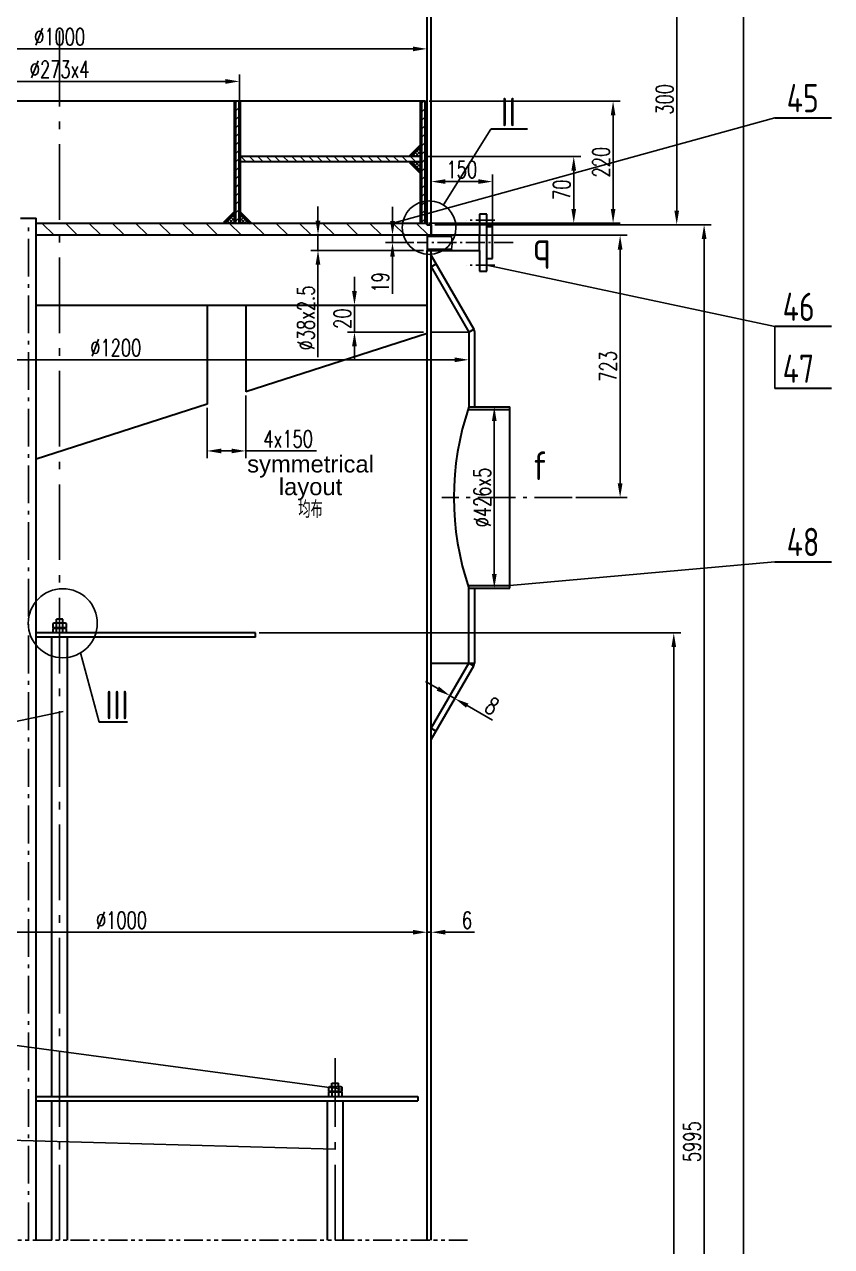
# Model space of a CAD drawing. Extents: x 25064 to 67879, y 10 to 12625.
# Drawn here: x 52882 to 55017, y 7219 to 10453 of the extents above; entities that cross this region are included whole.
import ezdxf

# ---------------------------------------------------------------- set-up
doc = ezdxf.new("R2010")
doc.units = 0
doc.linetypes.add('CENTER1', pattern=[0.75, 0.5, -0.1, 0.05, -0.1])
doc.linetypes.add('PHANTOM2', pattern=[1, 0.5, -0.1, 0.1, -0.1, 0.1, -0.1])
doc.layers.get('0').update_dxf_attribs({"linetype": 'CONTINUOUS'})
doc.layers.get('DEFPOINTS').update_dxf_attribs({"linetype": 'CONTINUOUS'})
for name, color, linetype in [('1', 2, 'CONTINUOUS'), ('1-粗实线', 1, 'CONTINUOUS'), ('4', 3, 'CENTER1'), ('6', 6, 'PHANTOM2'), ('TEXT', 2, 'CONTINUOUS'), ('图层1', 2, 'CONTINUOUS')]:
    doc.layers.add(name, color=color, linetype=linetype)
for name, color, linetype, lineweight in [('2', 1, 'CONTINUOUS', 30), ('图层2', 1, 'CONTINUOUS', 50), ('粗实线', 1, 'CONTINUOUS', 30)]:
    doc.layers.add(name, color=color, linetype=linetype, lineweight=lineweight)
doc.styles.add('GB', font='gbenor.shx', dxfattribs={"width": 0.9, "bigfont": 'gbcbig.shx'})
doc.styles.add('HZTXT', font='txt', dxfattribs={"width": 0.7, "bigfont": 'HZ.SHX'})
doc.styles.add('样式 1', font='gbenor.shx', dxfattribs={"bigfont": 'gbcbig.shx'})
doc.dimstyles.new('1', dxfattribs={"dimscale": 15, "dimtxt": 3, "dimasz": 2.5, "dimexe": 1.25, "dimexo": 0.625, "dimtad": 1, "dimdec": 0, "dimdsep": 46, "dimlunit": 6, "dimtxsty": 'HZTXT', "dimcen": 2.5, "dimclrt": 256, "dimadec": 0, "dimazin": 0, "dimtfac": 1, "dimtdec": 0, "dimtmove": 0, "dimatfit": 3, "dimfxl": 0, "dimtolj": 1, "dimtzin": 0, "dimarcsym": 0})

# ---------------------------------------------------------------- blocks, each defined once
blk = doc.blocks.new('*D13')
at = {"layer": 'DEFPOINTS', "color": 0}
for p in [(54057.5, 9565.2), (54057.5, 9516.5), (51892.6, 9495.5)]:
    blk.add_point(p, dxfattribs=at)
at = {"layer": 'TEXT', "color": 0, "lineweight": -2}
for p, q in [((51892.6, 9504.9), (51892.6, 9584)), ((54057.5, 9525.9), (54057.5, 9584)), ((51930.1, 9565.2), (54020, 9565.2))]:
    blk.add_line(p, q, dxfattribs=at)
at = {"layer": 'TEXT', "color": 0}
for points in [[(51930.1, 9571.5), (51930.1, 9559), (51892.6, 9565.2)], [(54020, 9571.5), (54020, 9559), (54057.5, 9565.2)]]:
    blk.add_solid(points, dxfattribs=at)
at = {"layer": 'TEXT', "insert": (53123.4, 9597.1), "char_height": 45, "attachment_point": 5, "style": 'HZTXT'}
blk.add_mtext('\\A1;%%C1200', dxfattribs=at)
blk = doc.blocks.new('*D15')
at = {"layer": 'DEFPOINTS', "color": 0}
for p in [(53493.3, 8842.5), (54599.5, 8842.5), (53957.8, 5102.7)]:
    blk.add_point(p, dxfattribs=at)
at = {"layer": 'TEXT', "color": 0, "lineweight": -2}
for p, q in [((53502.7, 8842.5), (54618.3, 8842.5)), ((54599.5, 5140.2), (54599.5, 8805)), ((53967.2, 5102.7), (54618.3, 5102.7))]:
    blk.add_line(p, q, dxfattribs=at)
at = {"layer": 'TEXT', "color": 0}
for points in [[(54593.3, 8805), (54605.8, 8805), (54599.5, 8842.5)], [(54593.3, 5140.2), (54605.8, 5140.2), (54599.5, 5102.7)]]:
    blk.add_solid(points, dxfattribs=at)
at = {"layer": 'TEXT', "insert": (54567.7, 6972.6), "char_height": 45, "attachment_point": 5, "rotation": 90, "style": 'HZTXT'}
blk.add_mtext('\\A1;7x750=5250', dxfattribs=at)
blk = doc.blocks.new('*D16')
at = {"layer": 'DEFPOINTS', "color": 0}
for p in [(53957.8, 9922.7), (54679.8, 9922.7), (53957.8, 5070.3)]:
    blk.add_point(p, dxfattribs=at)
at = {"layer": 'TEXT', "color": 0, "lineweight": -2}
for p, q in [((53967.2, 9922.7), (54698.5, 9922.7)), ((54679.8, 5107.8), (54679.8, 9885.2)), ((53967.2, 5070.3), (54698.5, 5070.3))]:
    blk.add_line(p, q, dxfattribs=at)
at = {"layer": 'TEXT', "color": 0}
for points in [[(54673.5, 9885.2), (54686, 9885.2), (54679.8, 9922.7)], [(54673.5, 5107.8), (54686, 5107.8), (54679.8, 5070.3)]]:
    blk.add_solid(points, dxfattribs=at)
at = {"layer": 'TEXT', "insert": (54647.9, 7496.5), "char_height": 45, "attachment_point": 5, "rotation": 90, "style": 'HZTXT'}
blk.add_mtext('\\A1;5995', dxfattribs=at)
blk = doc.blocks.new('*D19')
at = {"layer": 'DEFPOINTS', "color": 0}
for p in [(53826.9, 9894.6), (53855.4, 9894.6), (53921, 9875.2)]:
    blk.add_point(p, dxfattribs=at)
at = {"layer": 'TEXT', "color": 0, "lineweight": -2}
for p, q in [((53855.4, 9932.1), (53855.4, 9969.6)), ((53836.2, 9894.6), (53874.2, 9894.6)), ((53855.4, 9894.6), (53855.4, 9875.2)), ((53911.7, 9875.2), (53836.7, 9875.2)), ((53855.4, 9837.7), (53855.4, 9739.5))]:
    blk.add_line(p, q, dxfattribs=at)
at = {"layer": 'TEXT', "color": 0}
for points in [[(53849.2, 9932.1), (53861.7, 9932.1), (53855.4, 9894.6)], [(53849.2, 9837.7), (53861.7, 9837.7), (53855.4, 9875.2)]]:
    blk.add_solid(points, dxfattribs=at)
at = {"layer": 'TEXT', "insert": (53823.6, 9769.8), "char_height": 45, "attachment_point": 5, "rotation": 90, "style": 'HZTXT'}
blk.add_mtext('\\A1;19', dxfattribs=at)
blk = doc.blocks.new('*D34')
at = {"layer": 'DEFPOINTS', "color": 0}
for p in [(53039.5, 11468.2), (53077.7, 2062.3), (54783.7, 2062.3)]:
    blk.add_point(p, dxfattribs=at)
at = {"layer": 'TEXT', "color": 0, "lineweight": -2}
for p, q in [((53048.9, 11468.2), (54802.4, 11468.2)), ((54783.7, 11430.7), (54783.7, 2099.8)), ((53087.1, 2062.3), (54802.4, 2062.3))]:
    blk.add_line(p, q, dxfattribs=at)
at = {"layer": 'TEXT', "color": 0}
for points in [[(54777.4, 11430.7), (54789.9, 11430.7), (54783.7, 11468.2)], [(54777.4, 2099.8), (54789.9, 2099.8), (54783.7, 2062.3)]]:
    blk.add_solid(points, dxfattribs=at)
at = {"layer": 'TEXT', "insert": (54751.8, 6765.3), "char_height": 45, "attachment_point": 5, "rotation": 90, "style": 'HZTXT'}
blk.add_mtext('\\A1;{\\fSimSun|b0|i0|c134|p2;～}9074', dxfattribs=at)
blk = doc.blocks.new('*D40')
at = {"layer": 'DEFPOINTS', "color": 0}
for p in [(53754.9, 9709.5), (53792.4, 9709.5), (53947, 9638.7)]:
    blk.add_point(p, dxfattribs=at)
at = {"layer": 'TEXT', "color": 0, "lineweight": -2}
for p, q in [((53754.9, 9747), (53754.9, 9784.5)), ((53783.1, 9709.5), (53736.1, 9709.5)), ((53754.9, 9638.7), (53754.9, 9709.5)), ((53937.7, 9638.7), (53736.1, 9638.7)), ((53754.9, 9601.2), (53754.9, 9563.7))]:
    blk.add_line(p, q, dxfattribs=at)
at = {"layer": 'TEXT', "color": 0}
for points in [[(53748.6, 9747), (53761.1, 9747), (53754.9, 9709.5)], [(53748.6, 9601.2), (53761.1, 9601.2), (53754.9, 9638.7)]]:
    blk.add_solid(points, dxfattribs=at)
at = {"layer": 'TEXT', "insert": (53723, 9674.1), "char_height": 45, "attachment_point": 5, "rotation": 90, "style": 'HZTXT'}
blk.add_mtext('\\A1;20', dxfattribs=at)
blk = doc.blocks.new('*D42')
at = {"layer": 'DEFPOINTS', "color": 0}
for p in [(52003, 10396.6), (53947, 10396.6), (53947, 10387.9)]:
    blk.add_point(p, dxfattribs=at)
at = {"layer": 'TEXT', "color": 0, "lineweight": -2}
for p, q in [((52003, 10387.3), (52003, 10369.1)), ((52040.5, 10387.9), (53909.5, 10387.9)), ((53947, 10387.2), (53947, 10369.1))]:
    blk.add_line(p, q, dxfattribs=at)
at = {"layer": 'TEXT', "color": 0}
for points in [[(52040.5, 10394.1), (52040.5, 10381.6), (52003, 10387.9)], [(53909.5, 10394.1), (53909.5, 10381.6), (53947, 10387.9)]]:
    blk.add_solid(points, dxfattribs=at)
at = {"layer": 'TEXT', "insert": (52975, 10419.8), "char_height": 45, "attachment_point": 5, "style": 'HZTXT'}
blk.add_mtext('\\A1;%%C1000', dxfattribs=at)
blk = doc.blocks.new('*D44')
at = {"layer": 'DEFPOINTS', "color": 0}
for p in [(54032.9, 10585.9), (54607.3, 10585.9), (53957.8, 9922.7)]:
    blk.add_point(p, dxfattribs=at)
at = {"layer": 'TEXT', "color": 0, "lineweight": -2}
for p, q in [((54042.3, 10585.9), (54626.1, 10585.9)), ((54607.3, 9960.2), (54607.3, 10548.4)), ((53967.2, 9922.7), (54626.1, 9922.7))]:
    blk.add_line(p, q, dxfattribs=at)
at = {"layer": 'TEXT', "color": 0}
for points in [[(54601.1, 10548.4), (54613.6, 10548.4), (54607.3, 10585.9)], [(54601.1, 9960.2), (54613.6, 9960.2), (54607.3, 9922.7)]]:
    blk.add_solid(points, dxfattribs=at)
at = {"layer": 'TEXT', "insert": (54575.5, 10254.3), "char_height": 45, "attachment_point": 5, "rotation": 90, "style": 'HZTXT'}
blk.add_mtext('\\A1;300', dxfattribs=at)
blk = doc.blocks.new('*D46')
at = {"layer": 'DEFPOINTS', "color": 0}
for p in [(53947, 8050.7), (52003, 8004.7), (53947, 8004.7)]:
    blk.add_point(p, dxfattribs=at)
at = {"layer": 'TEXT', "color": 0, "lineweight": -2}
for p, q in [((52003, 8014), (52003, 8069.5)), ((53947, 8014), (53947, 8069.5)), ((52040.5, 8050.7), (53909.5, 8050.7))]:
    blk.add_line(p, q, dxfattribs=at)
at = {"layer": 'TEXT', "color": 0}
for points in [[(52040.5, 8057), (52040.5, 8044.5), (52003, 8050.7)], [(53909.5, 8057), (53909.5, 8044.5), (53947, 8050.7)]]:
    blk.add_solid(points, dxfattribs=at)
at = {"layer": 'TEXT', "insert": (53138.6, 8082.6), "char_height": 45, "attachment_point": 5, "style": 'HZTXT'}
blk.add_mtext('\\A1;%%C1000', dxfattribs=at)
blk = doc.blocks.new('*D47')
at = {"layer": 'DEFPOINTS', "color": 0}
for p in [(53947, 8050.7), (53957.8, 8050.7), (53957.8, 8050.7)]:
    blk.add_point(p, dxfattribs=at)
at = {"layer": 'TEXT', "color": 0, "lineweight": -2}
for p, q in [((53957.8, 8060.1), (53957.8, 8069.5)), ((53909.5, 8050.7), (53872, 8050.7)), ((53947, 8050.7), (53957.8, 8050.7)), ((53947, 8041.4), (53947, 8032)), ((53995.3, 8050.7), (54072.6, 8050.7))]:
    blk.add_line(p, q, dxfattribs=at)
at = {"layer": 'TEXT', "color": 0}
for points in [[(53909.5, 8057), (53909.5, 8044.5), (53947, 8050.7)], [(53995.3, 8057), (53995.3, 8044.5), (53957.8, 8050.7)]]:
    blk.add_solid(points, dxfattribs=at)
at = {"layer": 'TEXT', "insert": (54052.7, 8082.6), "char_height": 45, "attachment_point": 5, "style": 'HZTXT'}
blk.add_mtext('\\A1;6', dxfattribs=at)
blk = doc.blocks.new('*D58')
at = {"layer": 'DEFPOINTS', "color": 0}
for p in [(53957.8, 9894.6), (54330.8, 9200.8), (54457.6, 9200.8)]:
    blk.add_point(p, dxfattribs=at)
at = {"layer": 'TEXT', "color": 0, "lineweight": -2}
for p, q in [((53967.2, 9894.6), (54476.3, 9894.6)), ((54457.6, 9857.1), (54457.6, 9238.3)), ((54340.1, 9200.8), (54476.3, 9200.8))]:
    blk.add_line(p, q, dxfattribs=at)
at = {"layer": 'TEXT', "color": 0}
for points in [[(54451.3, 9857.1), (54463.8, 9857.1), (54457.6, 9894.6)], [(54451.3, 9238.3), (54463.8, 9238.3), (54457.6, 9200.8)]]:
    blk.add_solid(points, dxfattribs=at)
at = {"layer": 'TEXT', "insert": (54425.7, 9547.7), "char_height": 45, "attachment_point": 5, "rotation": 90, "style": 'HZTXT'}
blk.add_mtext('\\A1;723', dxfattribs=at)
blk = doc.blocks.new('*D59')
at = {"layer": '1', "color": 0, "lineweight": -2}
for p, q in [((53467.1, 9471.2), (53467.1, 9305.4)), ((53365, 9438.3), (53365, 9305.4)), ((53402.5, 9324.1), (53429.6, 9324.1)), ((53467.1, 9324.1), (53654.6, 9324.1))]:
    blk.add_line(p, q, dxfattribs=at)
at = {"layer": '1', "color": 0}
for points in [[(53402.5, 9330.4), (53402.5, 9317.9), (53365, 9324.1)], [(53429.6, 9330.4), (53429.6, 9317.9), (53467.1, 9324.1)]]:
    blk.add_solid(points, dxfattribs=at)
at = {"layer": 'DEFPOINTS', "color": 0}
for p in [(53467.1, 9480.5), (53365, 9447.6), (53467.1, 9324.1)]:
    blk.add_point(p, dxfattribs=at)
at = {"layer": '1', "insert": (53579.6, 9356), "char_height": 45, "attachment_point": 5, "style": 'HZTXT'}
blk.add_mtext('\\A1;4x150', dxfattribs=at)
blk = doc.blocks.new('*D60')
at = {"layer": '1', "color": 0, "lineweight": -2}
for p, q in [((53975.2, 8695.3), (53942.7, 8714)), ((54007.6, 8676.5), (54020.6, 8669)), ((54012.3, 8684.6), (54017, 8692.7)), ((54025.3, 8677.1), (54030, 8685.2)), ((54053.1, 8650.3), (54120, 8611.6))]:
    blk.add_line(p, q, dxfattribs=at)
at = {"layer": '1', "color": 0}
for points in [[(53978.3, 8700.7), (53972, 8689.8), (54007.6, 8676.5)], [(54056.2, 8655.7), (54050, 8644.8), (54020.6, 8669)]]:
    blk.add_solid(points, dxfattribs=at)
at = {"layer": 'DEFPOINTS', "color": 0}
for p in [(54007.6, 8676.5), (54020.6, 8669), (54020.6, 8669)]:
    blk.add_point(p, dxfattribs=at)
at = {"layer": '1', "insert": (54118.7, 8649.2), "char_height": 45, "attachment_point": 5, "rotation": 330.0015, "style": 'HZTXT'}
blk.add_mtext('\\A1;8', dxfattribs=at)
blk = doc.blocks.new('*D107')
at = {"layer": 'DEFPOINTS', "color": 0}
for p in [(53450.9, 10301.8), (52499.2, 10103.3), (53450.9, 10103.3)]:
    blk.add_point(p, dxfattribs=at)
at = {"layer": '图层1', "color": 0, "lineweight": -2}
for p, q in [((52499.2, 10112.7), (52499.2, 10320.5)), ((53450.9, 10112.7), (53450.9, 10320.5)), ((52536.7, 10301.8), (53413.4, 10301.8))]:
    blk.add_line(p, q, dxfattribs=at)
at = {"layer": '图层1', "color": 0}
for points in [[(52536.7, 10308), (52536.7, 10295.5), (52499.2, 10301.8)], [(53413.4, 10308), (53413.4, 10295.5), (53450.9, 10301.8)]]:
    blk.add_solid(points, dxfattribs=at)
at = {"layer": '图层1', "insert": (52975, 10333.7), "char_height": 45, "attachment_point": 5, "style": 'HZTXT'}
blk.add_mtext('\\A1;%%C273x4', dxfattribs=at)
blk = doc.blocks.new('*D134')
at = {"layer": 'DEFPOINTS', "color": 0}
for p in [(53930.3, 10103.3), (53942.7, 9927), (54334.9, 9927)]:
    blk.add_point(p, dxfattribs=at)
at = {"layer": '图层1', "color": 0, "lineweight": -2}
for p, q in [((53939.7, 10103.3), (54353.7, 10103.3)), ((54334.9, 10065.8), (54334.9, 9964.5)), ((53952.1, 9927), (54353.7, 9927))]:
    blk.add_line(p, q, dxfattribs=at)
at = {"layer": '图层1', "color": 0}
for points in [[(54328.7, 10065.8), (54341.2, 10065.8), (54334.9, 10103.3)], [(54328.7, 9964.5), (54341.2, 9964.5), (54334.9, 9927)]]:
    blk.add_solid(points, dxfattribs=at)
at = {"layer": '图层1', "insert": (54303.1, 10015.2), "char_height": 45, "attachment_point": 5, "rotation": 90, "style": 'HZTXT'}
blk.add_mtext('\\A1;70', dxfattribs=at)
blk = doc.blocks.new('*D135')
at = {"layer": 'DEFPOINTS', "color": 0}
for p in [(53942.7, 10249.5), (54439, 10249.5), (53941.7, 9927)]:
    blk.add_point(p, dxfattribs=at)
at = {"layer": '图层1', "color": 0, "lineweight": -2}
for p, q in [((53952.1, 10249.5), (54457.8, 10249.5)), ((54439, 9964.5), (54439, 10212)), ((53951.1, 9927), (54457.8, 9927))]:
    blk.add_line(p, q, dxfattribs=at)
at = {"layer": '图层1', "color": 0}
for points in [[(54432.8, 10212), (54445.3, 10212), (54439, 10249.5)], [(54432.8, 9964.5), (54445.3, 9964.5), (54439, 9927)]]:
    blk.add_solid(points, dxfattribs=at)
at = {"layer": '图层1', "insert": (54407.2, 10088.3), "char_height": 45, "attachment_point": 5, "rotation": 90, "style": 'HZTXT'}
blk.add_mtext('\\A1;220', dxfattribs=at)
blk = doc.blocks.new('*D153')
at = {"layer": 'DEFPOINTS', "color": 0}
for p in [(54111.4, 9440.4), (54124.8, 9440.4), (54111.5, 8961.2)]:
    blk.add_point(p, dxfattribs=at)
at = {"layer": '图层1', "color": 0, "lineweight": -2}
for p, q in [((54120.8, 9440.4), (54143.5, 9440.4)), ((54124.8, 8998.7), (54124.8, 9402.9)), ((54120.8, 8961.2), (54143.5, 8961.2))]:
    blk.add_line(p, q, dxfattribs=at)
at = {"layer": '图层1', "color": 0}
for points in [[(54118.5, 9402.9), (54131, 9402.9), (54124.8, 9440.4)], [(54118.5, 8998.7), (54131, 8998.7), (54124.8, 8961.2)]]:
    blk.add_solid(points, dxfattribs=at)
at = {"layer": '图层1', "insert": (54092.9, 9200.8), "char_height": 45, "attachment_point": 5, "rotation": 90, "style": 'HZTXT'}
blk.add_mtext('\\A1;%%C426x5', dxfattribs=at)
blk = doc.blocks.new('*D160')
at = {"layer": 'DEFPOINTS', "color": 0}
for p in [(53658.4, 9895.7), (53958, 9895.7), (53947, 9854.7)]:
    blk.add_point(p, dxfattribs=at)
at = {"layer": '图层1', "color": 0, "lineweight": -2}
for p, q in [((53658.4, 9933.2), (53658.4, 9970.7)), ((53948.7, 9895.7), (53639.6, 9895.7)), ((53658.4, 9895.7), (53658.4, 9854.7)), ((53937.7, 9854.7), (53639.6, 9854.7)), ((53658.4, 9817.2), (53658.4, 9571.9))]:
    blk.add_line(p, q, dxfattribs=at)
at = {"layer": '图层1', "color": 0}
for points in [[(53652.1, 9933.2), (53664.6, 9933.2), (53658.4, 9895.7)], [(53652.1, 9817.2), (53664.6, 9817.2), (53658.4, 9854.7)]]:
    blk.add_solid(points, dxfattribs=at)
at = {"layer": '图层1', "insert": (53626.5, 9675.8), "char_height": 45, "attachment_point": 5, "rotation": 90, "style": 'HZTXT'}
blk.add_mtext('\\A1;%%C38x2.5', dxfattribs=at)
blk = doc.blocks.new('*D161')
at = {"layer": 'DEFPOINTS', "color": 0}
for p in [(54119.8, 10036.8), (53958, 9895.7), (54119.8, 9875.2)]:
    blk.add_point(p, dxfattribs=at)
at = {"layer": '图层1', "color": 0, "lineweight": -2}
for p, q in [((53958, 9905.1), (53958, 10055.6)), ((53995.5, 10036.8), (54082.3, 10036.8)), ((54119.8, 9884.6), (54119.8, 10055.6))]:
    blk.add_line(p, q, dxfattribs=at)
at = {"layer": '图层1', "color": 0}
for points in [[(53995.5, 10043.1), (53995.5, 10030.6), (53958, 10036.8)], [(54082.3, 10043.1), (54082.3, 10030.6), (54119.8, 10036.8)]]:
    blk.add_solid(points, dxfattribs=at)
at = {"layer": '图层1', "insert": (54038.9, 10068.7), "char_height": 45, "attachment_point": 5, "style": 'HZTXT'}
blk.add_mtext('\\A1;150', dxfattribs=at)

msp = doc.modelspace()

# ---------------------------------------------------------------- hatches: boundary and pattern name
at = {"layer": '图层1'}
h = msp.add_hatch(dxfattribs=at)
h.set_pattern_fill('ANSI31', color=256, scale=5, style=0)
h.paths.add_polyline_path([(53942.72195, 10249.52203), (53930.29406, 10249.52204), (53930.29372, 9982.41332, -0.045083937), (53942.72161, 9985.26609)])
h.paths.add_polyline_path([(53930.29368, 9947.37169), (53942.72157, 9950.79257), (53942.72161, 9985.26609, 0.045083937), (53930.29372, 9982.41332)])
h.paths.add_polyline_path([(53930.29368, 9947.37169), (53930.29365, 9927.01717), (53942.72154, 9927.01718), (53942.72157, 9950.79257)])
h.paths.add_polyline_path([(52019.77961, 10249.52286), (52007.35172, 10249.52287), (52007.35172, 10036.82739), (52019.77961, 10035.58969)])
h.paths.add_polyline_path([(52007.35172, 10036.82739), (52007.35172, 9927.01507), (52019.77961, 9927.01509), (52019.77961, 10035.58969)])
h = msp.add_hatch(dxfattribs=at)
h.set_pattern_fill('ANSI31', color=256, scale=5, style=0)
h.paths.add_polyline_path([(52511.63051, 10249.52265), (52499.20262, 10249.52265), (52499.20262, 9927.01567), (52511.63051, 9927.01569)])
h.paths.add_polyline_path([(53450.88216, 10249.52224), (53438.45427, 10249.52225), (53438.45386, 9927.01666), (53450.88175, 9927.01668)])
h = msp.add_hatch(dxfattribs=at)
h.set_pattern_fill('ANSI37', color=256, scale=2, angle=-90, style=0)
h.set_pattern_definition([(224.999696, (63857.6, 62602.478), (-4.49010426, 4.4901519), []), (134.999696, (63857.6, 62602.478), (4.4901519, 4.49010426), [])])
h.paths.add_polyline_path([(53930.30591, 10131.59174), (53930.30573, 10103.32789), (53902.04191, 10103.32804)])
h = msp.add_hatch(dxfattribs=at)
h.set_pattern_fill('ANSI31', color=256, scale=5, angle=90, style=0)
h.paths.add_polyline_path([(52499.20262, 10103.33268), (52136.94716, 10103.3329), (52217.30845, 10089.18233), (52499.20262, 10089.18267)])
h.paths.add_polyline_path([(52019.77961, 10103.33297), (52019.77961, 10089.18209), (52217.30845, 10089.18233), (52136.94716, 10103.3329)])
h.paths.add_polyline_path([(53930.29386, 10089.18442), (53930.29388, 10103.33182), (53450.88197, 10103.33211), (53450.88196, 10089.18383)])
h = msp.add_hatch(dxfattribs=at)
h.set_pattern_fill('ANSI37', color=256, scale=2, angle=-90, style=0)
h.set_pattern_definition([(134.999696, (63857.043, -42410.078), (-4.4901519, -4.49010426), []), (224.999696, (63857.043, -42410.078), (4.49010426, -4.4901519), [])])
h.paths.add_polyline_path([(53930.30553, 10060.91318), (53930.30565, 10089.17703), (53902.04184, 10089.17718)])
h = msp.add_hatch(dxfattribs=at)
h.set_pattern_fill('ANSI37', color=256, scale=2, style=0)
h.set_pattern_definition([(44.999696, (939.199, 0.276), (-4.49010426, 4.4901519), []), (134.999696, (939.199, 0.276), (-4.4901519, -4.49010426), [])])
h.paths.add_polyline_path([(53438.45408, 9955.27703), (53410.19008, 9927.01333), (53438.45393, 9927.01321)])
h = msp.add_hatch(dxfattribs=at)
h.set_pattern_fill('ANSI37', color=256, scale=2, style=0)
h.set_pattern_definition([(134.999696, (105950.032, -0.281), (4.4901519, 4.49010426), []), (44.999696, (105950.032, -0.281), (4.49010426, -4.4901519), [])])
h.paths.add_polyline_path([(53450.88197, 9955.27696), (53479.14567, 9927.01296), (53450.88182, 9927.01315)])

# ---------------------------------------------------------------- linework, layer by layer
for p, q in [((52928.27, 9927.01614), (52960.66997, 9894.61617)), ((52990.14178, 9927.0162), (53022.54175, 9894.61623)), ((53052.01356, 9927.01627), (53084.41354, 9894.61629)), ((53113.88534, 9927.01633), (53146.28532, 9894.61635)), ((53175.75712, 9927.01639), (53208.1571, 9894.61641)), ((53237.6289, 9927.01646), (53270.02889, 9894.61647)), ((53299.50068, 9927.01652), (53331.90067, 9894.61653)), ((53361.37246, 9927.01658), (53393.77246, 9894.61658)), ((53423.24424, 9927.01665), (53455.64424, 9894.61664)), ((53485.11602, 9927.01671), (53517.51602, 9894.6167)), ((53546.9878, 9927.01677), (53579.38781, 9894.61676)), ((53608.85958, 9927.01684), (53641.25959, 9894.61682)), ((53670.73136, 9927.0169), (53703.13138, 9894.61688)), ((53732.60314, 9927.01696), (53765.00316, 9894.61694)), ((53794.47492, 9927.01703), (53826.87495, 9894.617)), ((53856.3467, 9927.01709), (53888.74673, 9894.61706)), ((53918.21848, 9927.01715), (53950.61851, 9894.61712))]:
    msp.add_line(p, q)
at = {"layer": '1'}
for p, q in [((54866.88195, 10205.1754), (53856.34663, 9927.01715)), ((54115.83633, 10175.56914), (53990.0111, 9975.04271)), ((54013.24323, 9895.72387), (54011.83749, 9892.48543)), ((54011.83749, 9892.48543), (54013.56832, 9871.93061)), ((54013.56832, 9871.93061), (54011.83837, 9857.92332)), ((54011.83837, 9857.92332), (54013.17548, 9854.68386)), ((54866.88193, 9030.71067), (54165.45619, 8967.78556)), ((53079.49317, 8606.66662), (53030.17484, 8789.8007)), ((51261.80638, 8271.45318), (52983.96447, 8634.78535)), ((51261.80638, 7965.45316), (53721.31622, 7635.31885)), ((51261.80638, 7544.73399), (53704.03473, 7476.69326))]:
    msp.add_line(p, q, dxfattribs=at)
for centre, radius in [((53952.29475, 9915.06449), 70.85133), ((52983.23687, 8868.16518), 91.34639)]:
    msp.add_circle(centre, radius, dxfattribs=at)
at = {"layer": '1-粗实线'}
msp.add_line((54057.43816, 9638.77462), (53957.8376, 9638.77475), dxfattribs=at)
at = {"layer": '2'}
for p, q in [((53947.03827, 9922.69718), (53947.0428, 10783.6875)), ((53957.83836, 9892.48407), (53957.84168, 10585.89448)), ((53942.72195, 10249.52203), (52007.35172, 10249.52287)), ((54866.88195, 10205.1754), (55016.88195, 10205.1754)), ((54212.50217, 10175.56914), (54115.83633, 10175.56914)), ((53930.29386, 10089.18442), (53450.88196, 10089.18383)), ((53930.29388, 10103.33182), (53450.88197, 10103.33211)), ((53942.72176, 10103.33182), (53942.72175, 10089.18091)), ((52871.89171, 9939.9784), (52912.93781, 9939.9784)), ((52912.93172, 9927.01613), (53942.71172, 9927.01718)), ((52912.93172, 9894.61613), (52912.93172, 9927.01613)), ((52912.93489, 7471.63613), (52912.93781, 9939.9784)), ((53942.71172, 9927.01718), (53947.03172, 9922.69718)), ((54104.71589, 9950.80672), (54085.27589, 9950.80623)), ((54085.27589, 9950.80623), (54085.27741, 9895.72623)), ((54104.71674, 9917.32672), (54104.71589, 9950.80672)), ((53957.83172, 9894.61712), (52912.93172, 9894.61613)), ((53947.03172, 9922.69718), (53957.83172, 9922.69712)), ((53947.03172, 9894.61718), (53947.03172, 9893.53718)), ((53957.83172, 9922.69712), (53957.83172, 9894.61712)), ((53957.83172, 9894.61718), (53957.83172, 9893.53718)), ((53957.84348, 9895.72205), (54085.27741, 9895.72623)), ((54085.27845, 9854.68623), (54085.27741, 9895.72623)), ((54119.83674, 9917.3271), (54104.71674, 9917.32672)), ((54104.71899, 9833.08672), (54104.71674, 9917.32672)), ((54119.83899, 9833.0871), (54119.83674, 9917.3271)), ((54119.83886, 9833.0871), (54119.83687, 9917.3271)), ((53946.97299, 9892.4838), (54011.83749, 9892.48543)), ((53946.97386, 9857.92169), (54011.83837, 9857.92332)), ((53947.03769, 9709.49645), (53947.03787, 9854.72164)), ((53947.03845, 9854.68169), (54085.27845, 9854.68623)), ((53957.83553, 9841.3153), (54070.43469, 9646.27632)), ((53957.83769, 9709.49646), (53957.83787, 9854.68205)), ((54085.27845, 9854.68623), (54085.27997, 9799.60623)), ((54104.71899, 9833.08672), (54119.83899, 9833.0871)), ((54104.71997, 9799.60672), (54104.71899, 9833.08672)), ((53957.83553, 9811.30584), (53970.82962, 9818.80754)), ((53957.83553, 9811.30584), (54057.44059, 9638.77462)), ((54085.27997, 9799.60623), (54104.71997, 9799.60672)), ((52912.93753, 9709.49515), (53467.08769, 9709.49584)), ((53365.0468, 9709.49572), (53365.0468, 9447.64605)), ((53467.08769, 9709.49584), (53947.03769, 9709.49645)), ((53467.08769, 9709.49584), (53467.08769, 9480.53631)), ((53947.03489, 7471.63507), (53947.03769, 9709.49645)), ((53957.83489, 7471.63507), (53957.83769, 9709.49646)), ((54057.43816, 9638.77462), (54070.43408, 9646.27738)), ((54057.45594, 9638.74804), (54057.45594, 9440.39873)), ((54070.43469, 9646.27632), (54072.44466, 9638.77424)), ((54072.46, 9638.71696), (54072.46, 9440.3996)), ((55016.88193, 9652.96131), (54866.88195, 9652.96131)), ((53947.0376, 9635.23585), (53467.08769, 9480.53631)), ((55016.88193, 9489.25228), (54866.88195, 9489.25228)), ((53365.0468, 9447.64605), (52912.93705, 9301.92007)), ((54054.9228, 9433.79588), (54165.45619, 9433.80227)), ((54057.45594, 9440.39873), (54165.45581, 9440.40497)), ((54165.47289, 8961.18285), (54165.45581, 9440.40497)), ((54866.88195, 9030.71067), (55016.88195, 9030.71067)), ((54054.9228, 8967.79194), (54165.45619, 8967.78556)), ((54057.45594, 8762.7724), (54057.45594, 8961.18909)), ((54057.45594, 8961.18909), (54165.47289, 8961.18285)), ((54072.46, 8961.18822), (54072.46, 8762.76898)), ((52957.75636, 8867.93521), (52960.07246, 8869.27256)), ((52957.75636, 8856.31256), (52957.75636, 8867.93521)), ((52960.07246, 8869.27256), (52990.00132, 8869.27256)), ((52966.39636, 8870.13635), (52966.39642, 8878.73702)), ((52966.39636, 8856.31256), (52966.39636, 8867.78967)), ((52983.67663, 8878.73702), (52966.39663, 8878.73702)), ((52983.67636, 8870.13635), (52983.67642, 8878.73702)), ((52983.67636, 8856.31256), (52983.67636, 8867.78967)), ((52990.00132, 8869.27256), (52992.31636, 8867.93521)), ((52992.31636, 8867.93521), (52992.31636, 8856.31256)), ((53493.30352, 8831.68742), (52912.9365, 8831.68801)), ((53493.30352, 8842.48742), (52912.93651, 8842.48801)), ((52954.51494, 7615.6842), (52954.51631, 8831.68843)), ((52992.31636, 8856.31256), (52957.75636, 8856.31256)), ((52957.75636, 8854.11143), (52960.07246, 8855.44877)), ((52957.75636, 8842.48877), (52957.75636, 8854.11143)), ((52960.07246, 8855.44877), (52990.00132, 8855.44877)), ((52966.39636, 8842.48877), (52966.39636, 8853.96588)), ((52983.67636, 8842.48877), (52983.67636, 8853.96588)), ((52990.00132, 8855.44877), (52992.31636, 8854.11143)), ((52992.31636, 8854.11143), (52992.31636, 8842.48877)), ((52995.55494, 7615.68415), (52995.55631, 8831.68839)), ((53268.66352, 8842.48742), (53234.10352, 8842.48742)), ((53493.30352, 8831.68742), (53493.30352, 8842.48742)), ((53957.83553, 8590.23738), (54057.44059, 8762.7686)), ((53957.83553, 8560.22793), (54070.43469, 8755.2669)), ((53957.8365, 8762.79506), (53957.8376, 8762.79506)), ((53957.8376, 8762.79506), (54072.44466, 8762.76899)), ((54057.43816, 8762.7686), (54070.43408, 8755.26585)), ((54070.43469, 8755.2669), (54072.44466, 8762.76899)), ((53957.83553, 8590.23738), (53970.82962, 8582.73568)), ((53686.75622, 7641.13124), (53689.07231, 7642.46753)), ((53686.75622, 7629.50753), (53686.75622, 7641.13124)), ((53689.07231, 7642.46753), (53719.00118, 7642.46753)), ((53695.39557, 7642.46753), (53695.39557, 7629.50753)), ((53695.39622, 7642.91872), (53695.39627, 7651.14521)), ((53695.39648, 7651.14521), (53712.67648, 7651.14521)), ((53712.67622, 7642.91872), (53712.67627, 7651.14521)), ((53712.67792, 7642.46753), (53712.67792, 7629.50753)), ((53719.00118, 7642.46753), (53721.31622, 7641.13018)), ((53721.31622, 7641.13018), (53721.31622, 7629.50753)), ((52912.93503, 7604.88425), (53358.23852, 7604.88371)), ((52912.93505, 7615.68425), (53358.23852, 7615.68371)), ((52954.5144, 7235.65123), (52954.51491, 7604.88374)), ((52995.5544, 7235.65123), (52995.55491, 7604.88374)), ((53358.23852, 7615.68374), (53922.33671, 7615.68374)), ((53358.23852, 7604.88374), (53922.33671, 7604.88374)), ((53683.51445, 7235.65123), (53683.5149, 7604.88374)), ((53721.31622, 7629.50753), (53686.75622, 7629.50753)), ((53686.75622, 7627.30745), (53689.07231, 7628.64374)), ((53686.75622, 7615.68374), (53686.75622, 7627.30745)), ((53689.07231, 7628.64374), (53719.00118, 7628.64374)), ((53695.39557, 7628.64374), (53695.39557, 7615.68374)), ((53712.67792, 7628.64374), (53712.67792, 7615.68374)), ((53719.00118, 7628.64374), (53721.31622, 7627.30745)), ((53721.31622, 7627.30745), (53721.31622, 7615.68374)), ((53724.55445, 7235.65123), (53724.5549, 7604.88374)), ((53922.33671, 7615.68374), (53922.33671, 7604.88374)), ((52912.93458, 7235.65123), (52912.93489, 7471.63613)), ((53947.03459, 7235.65123), (53947.03489, 7471.63507)), ((53957.83459, 7235.65123), (53957.83489, 7471.63507))]:
    msp.add_line(p, q, dxfattribs=at)
for centre, radius, start, end in [((54892.12125, 9875.22658), 945.30579, 178.88794328, 181.24528028), ((54760.3845, 9200.79391), 742.64327, 161.17747434, 198.82252566)]:
    msp.add_arc(centre, radius, start, end, dxfattribs=at)
at = {"layer": '4', "ltscale": 400}
for p, q in [((52975.03508, 7235.65123), (52975.04641, 11508.6286)), ((53704.03443, 7235.65123), (53704.03503, 7717.73528))]:
    msp.add_line(p, q, dxfattribs=at)
at = {"layer": '4', "ltscale": 100}
for p, q in [((54126.33638, 9934.67429), (54050.79252, 9934.67171)), ((54174.41963, 9875.20848), (53921.04136, 9875.20209)), ((54126.33938, 9815.74024), (54050.79552, 9815.73901))]:
    msp.add_line(p, q, dxfattribs=at)
at = {"layer": '4', "ltscale": 200}
for p, q in [((52892.41443, 7235.65123), (52892.41779, 9925.93613)), ((54330.77369, 9200.79391), (53986.19379, 9200.79391))]:
    msp.add_line(p, q, dxfattribs=at)
at = {"layer": '6', "ltscale": 100}
msp.add_line((51904.08474, 7235.65123), (54054.98285, 7235.65123), dxfattribs=at)
at = {"layer": 'DEFPOINTS'}
for p in [(53946.28869, 9923.43592), (54313.07136, 9923.43592), (54629.84099, 9922.69712)]:
    msp.add_point(p, dxfattribs=at)
at = {"layer": '图层1'}
for p, q in [((54866.88195, 9652.96131), (54104.7195, 9815.73989)), ((54866.88195, 9489.25228), (54866.88195, 9652.96131))]:
    msp.add_line(p, q, dxfattribs=at)
at = {"layer": '图层2'}
for p, q in [((53438.45427, 10249.52259), (53438.45386, 9927.01666)), ((53450.88216, 10249.52258), (53450.88175, 9927.01668)), ((53930.29406, 10249.522), (53930.29365, 9927.01717)), ((53942.72195, 10249.52199), (53942.72154, 9927.01609)), ((53902.04191, 10103.32804), (53930.30591, 10131.59174)), ((53902.04184, 10089.17718), (53930.30553, 10060.91318)), ((53438.45408, 9955.27703), (53410.19008, 9927.01333)), ((53450.88197, 9955.27696), (53479.14567, 9927.01296))]:
    msp.add_line(p, q, dxfattribs=at)
at = {"layer": '粗实线'}
msp.add_line((53154.61731, 8606.66662), (53079.49317, 8606.66662), dxfattribs=at)

# ---------------------------------------------------------------- texts
at = {"layer": '1', "style": '样式 1', "width": 0.9}
for s, p in [('45', (54898.20195, 10220.18037)), ('46', (54887.4579, 9667.96432)), ('47', (54887.4579, 9504.25529)), ('48', (54898.20195, 9045.71563))]:
    msp.add_text(s, height=74.88, dxfattribs=at).set_placement(p)
at = {"layer": 'TEXT', "style": '样式 1'}
for s, p in [('II', (54141.47019, 10183.08456)), ('q', (54226.62206, 9828.97325)), ('f', (54224.72598, 9246.76599)), ('III', (53095.19367, 8613.90455))]:
    msp.add_text(s, height=76, dxfattribs=at).set_placement(p)
at = {"layer": '图层1', "insert": (53638.71133, 9146.99953), "char_height": 45.001125, "width": 452.2539194, "attachment_point": 8, "line_spacing_factor": 0.8, "style": 'GB'}
msp.add_mtext('{\\fArial|b0|i0|c0|p34;\\W1;symmetrical layout\\P\\Fgbenor,gbcbig|c134;均布}', dxfattribs=at)

# ---------------------------------------------------------------- dimensions: what is measured, and where the dimension line sits
at = {"layer": '1'}
dim = msp.add_linear_dim(base=(53467.08769, 9324.10893), p1=(53365.0468, 9447.64605), p2=(53467.08769, 9480.53631), text='4x150', dimstyle='1', override={"dimfxl": 1.25}, dxfattribs=at)
dim.commit()
dim.dimension.update_dxf_attribs({"geometry": '*D59', "text_midpoint": (53579.58769, 9355.98393)})
dim = msp.add_aligned_dim(p1=(54007.63806, 8676.50299), p2=(54020.63215, 8669.00129), distance=0, text='8', dimstyle='1', override={"dimfxl": 1.25}, dxfattribs=at)
dim.commit()
dim.dimension.update_dxf_attribs({"geometry": '*D60', "text_midpoint": (54118.73432, 8649.17086)})
at = {"layer": 'TEXT'}
for base, p1, p2, text, picture, middle in [((54783.69308, 2062.3246), (53039.49826, 11468.20469), (53077.73998, 2062.3246), '{\\fSimSun|b0|i0|c134|p2;～}9074', '*D34', (54751.81808, 6765.26465)), ((54679.7979, 9922.69712), (53957.83172, 5070.25507), (53957.83172, 9922.69712), '5995', '*D16', (54647.9229, 7496.4761)), ((53754.86001, 9709.49625), (53947.0376, 9638.72443), (53792.44871, 9709.49625), '20', '*D40', (53722.98501, 9674.11034)), ((54599.53026, 8842.48742), (53957.83172, 5102.65513), (53493.30353, 8842.48742), '7x750=5250', '*D15', (54567.65526, 6972.57127))]:
    dim = msp.add_linear_dim(base=base, p1=p1, p2=p2, angle=90, text=text, dimstyle='1', dxfattribs=at)
    dim.commit()
    dim.dimension.update_dxf_attribs({"geometry": picture, "text_midpoint": middle})
for base, p1, p2, text, picture, middle in [((54607.34099, 10585.88809), (53957.83172, 9922.69712), (54032.89747, 10585.88809), '300', '*D44', (54575.46599, 10254.29261)), ((54457.56746, 9200.79391), (53957.83172, 9894.61718), (54330.77369, 9200.79391), '723', '*D58', (54425.69246, 9547.70555))]:
    dim = msp.add_linear_dim(base=base, p1=p1, p2=p2, angle=90, text=text, dimstyle='1', override={"dimfxl": 1.25}, dxfattribs=at)
    dim.commit()
    dim.dimension.update_dxf_attribs({"geometry": picture, "text_midpoint": middle})
dim = msp.add_linear_dim(base=(53947.04076, 10387.89921), p1=(52003.04179, 10396.63504), p2=(53947.04076, 10396.62481), text='%%C1000', dimstyle='1', override={"dimfxl": 1.25}, dxfattribs=at)
dim.commit()
dim.dimension.update_dxf_attribs({"geometry": '*D42', "text_midpoint": (52975.04128, 10419.77421)})
dim = msp.add_linear_dim(base=(53855.42603, 9894.617), p1=(53921.04136, 9875.20209), p2=(53826.87495, 9894.617), angle=90, text='19', dimstyle='1', dxfattribs=at)
dim.commit()
dim.dimension.update_dxf_attribs({"geometry": '*D19', "text_midpoint": (53855.42603, 9769.82709), "dimtype": 160})
for base, p1, p2, text, picture, middle in [((54057.45594, 9565.21329), (51892.63839, 9495.48529), (54057.45594, 9516.53872), '%%C1200', '*D13', (53123.43055, 9565.21329)), ((53947.03556, 8050.73931), (52003.03544, 8004.6739), (53947.03556, 8004.6739), '%%C1000', '*D46', (53138.64614, 8050.73931))]:
    dim = msp.add_linear_dim(base=base, p1=p1, p2=p2, text=text, dimstyle='1', dxfattribs=at)
    dim.commit()
    dim.dimension.update_dxf_attribs({"geometry": picture, "text_midpoint": middle, "dimtype": 160})
dim = msp.add_linear_dim(base=(53957.83561, 8050.7393), p1=(53947.03556, 8050.73931), p2=(53957.83561, 8050.7393), text='6', dimstyle='1', dxfattribs=at)
dim.commit()
dim.dimension.update_dxf_attribs({"geometry": '*D47', "text_midpoint": (54052.71061, 8082.6143)})
at = {"layer": '图层1'}
dim = msp.add_linear_dim(base=(53450.88197, 10301.7913), p1=(52499.20262, 10103.33268), p2=(53450.88197, 10103.33148), text='%%C273x4', dimstyle='1', override={"dimfxl": 1.25}, dxfattribs=at)
dim.commit()
dim.dimension.update_dxf_attribs({"geometry": '*D107', "text_midpoint": (52975.04321, 10301.7913), "dimtype": 160})
for base, p1, p2, text, picture, middle in [((54439.03803, 10249.52203), (53941.70906, 9927.01718), (53942.71172, 10249.52203), '220', '*D135', (54407.16303, 10088.2696)), ((54334.94332, 9927.01718), (53930.29386, 10103.33182), (53942.71172, 9927.01718), '70', '*D134', (54303.06832, 10015.1745)), ((54124.761, 9440.40185), (54111.46442, 8961.18597), (54111.43674, 9440.40185), '%%C426x5', '*D153', (54092.886, 9200.79391))]:
    dim = msp.add_linear_dim(base=base, p1=p1, p2=p2, angle=90, text=text, dimstyle='1', override={"dimfxl": 1.25}, dxfattribs=at)
    dim.commit()
    dim.dimension.update_dxf_attribs({"geometry": picture, "text_midpoint": middle})
dim = msp.add_linear_dim(base=(54119.83786, 10036.81525), p1=(53958.03518, 9895.72205), p2=(54119.83786, 9875.2071), text='150', dimstyle='1', override={"dimfxl": 1.25}, dxfattribs=at)
dim.commit()
dim.dimension.update_dxf_attribs({"geometry": '*D161', "text_midpoint": (54038.93652, 10068.69025)})
dim = msp.add_linear_dim(base=(53658.36976, 9895.72205), p1=(53947.03845, 9854.68169), p2=(53958.03518, 9895.72205), angle=90, text='%%C38x2.5', dimstyle='1', override={"dimfxl": 1.25}, dxfattribs=at)
dim.commit()
dim.dimension.update_dxf_attribs({"geometry": '*D160', "text_midpoint": (53658.36976, 9675.80669), "dimtype": 160})

doc.saveas('drawing.dxf')
